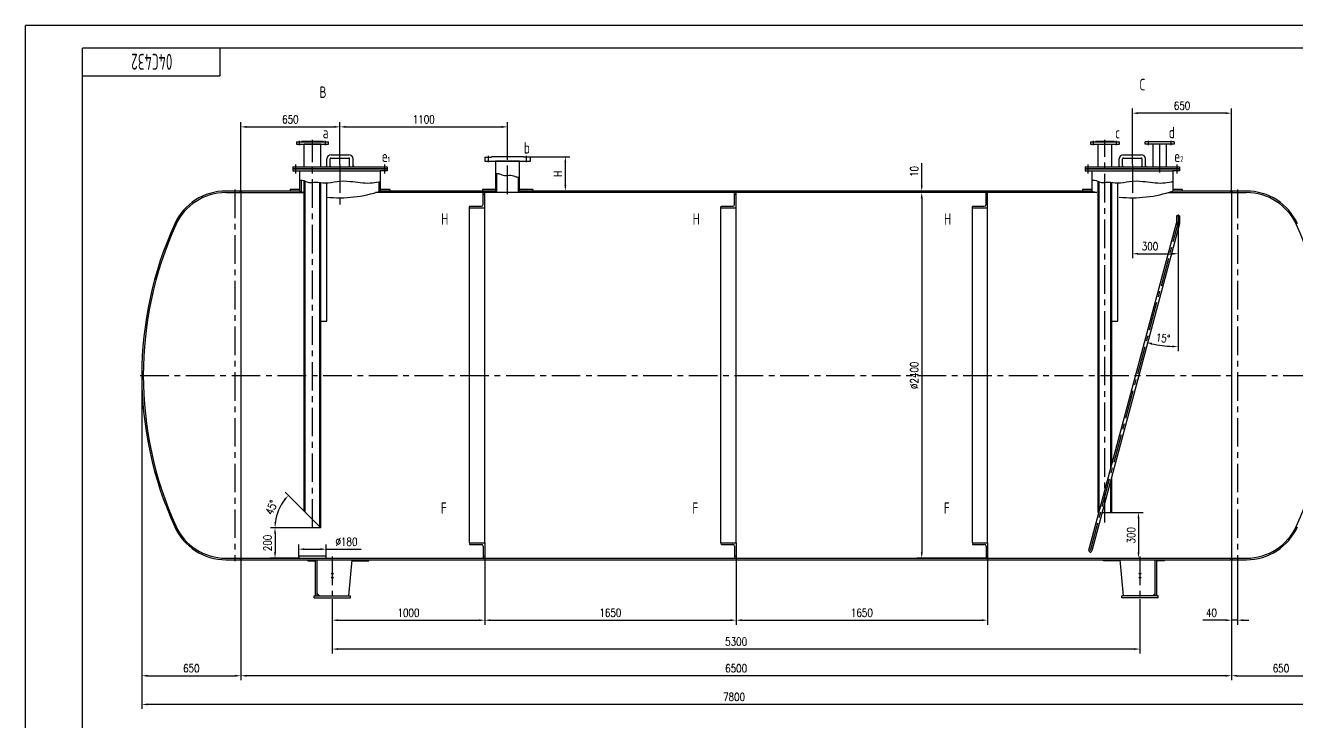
# Model space of a CAD drawing. Extents: x -375 to 12240, y -150 to 8760.
# Drawn here: x -375 to 7972, y 4184 to 8760 of the extents above; entities that cross this region are included whole.
import ezdxf
from ezdxf.enums import TextEntityAlignment as Align

# ---------------------------------------------------------------- set-up
doc = ezdxf.new("R2010")
doc.units = 0
doc.header["$LTSCALE"] = 150
doc.linetypes.add('CENTER', pattern=[2, 1.25, -0.25, 0.25, -0.25])
doc.layers.get('0').update_dxf_attribs({"linetype": 'CONTINUOUS'})
doc.layers.get('DEFPOINTS').update_dxf_attribs({"linetype": 'CONTINUOUS'})
for name, color, linetype in [('1轮廓实线层', 7, 'CONTINUOUS'), ('2细线层', 4, 'CONTINUOUS'), ('3中心线层', 1, 'CENTER'), ('5剖面线层', 2, 'CONTINUOUS'), ('6文字层', 3, 'CONTINUOUS'), ('图框层', 7, 'CONTINUOUS')]:
    doc.layers.add(name, color=color, linetype=linetype)
doc.styles.add('PC_TEXTSTYLE', font='isocp.shx', dxfattribs={"width": 0.8, "bigfont": 'hzfs.shx'})
doc.styles.add('TH_GBDIM', font='romans.shx', dxfattribs={"width": 0.8, "bigfont": 'gbcbig.shx'})
doc.dimstyles.new('TH_GBDIM', dxfattribs={"dimscale": 15, "dimtxt": 3.5, "dimasz": 2.5, "dimexe": 2, "dimexo": 0, "dimgap": 1.5, "dimtad": 1, "dimdec": 1, "dimtxsty": 'TH_GBDIM', "dimcen": 2.5, "dimclrd": 130, "dimclre": 130, "dimclrt": 3, "dimazin": 3, "dimtfac": 0.714286, "dimtdec": 1, "dimtmove": 0, "dimatfit": 3, "dimtzin": 0})

# ---------------------------------------------------------------- blocks, each defined once
blk = doc.blocks.new('*D22')
at = {"layer": '2细线层', "color": 130}
for p, q in [((1038.5, 7673), (1038.5, 8124)), ((1688.5, 7847.7), (1688.5, 8124)), ((1076, 8094), (1651, 8094))]:
    blk.add_line(p, q, dxfattribs=at)
for points in [[(1076, 8100.2), (1076, 8087.7), (1038.5, 8094)], [(1651, 8100.2), (1651, 8087.7), (1688.5, 8094)]]:
    blk.add_solid(points, dxfattribs=at)
at = {"layer": 'DEFPOINTS', "color": 0}
for p in [(1688.5, 8094), (1688.5, 7847.7), (1038.5, 7673)]:
    blk.add_point(p, dxfattribs=at)
at = {"layer": '2细线层', "color": 3, "insert": (1363.5, 8142.7), "char_height": 52.5, "attachment_point": 5, "style": 'TH_GBDIM'}
blk.add_mtext('650', dxfattribs=at)
blk = doc.blocks.new('*D23')
at = {"layer": '2细线层', "color": 130}
for p, q in [((1688.5, 7847.7), (1688.5, 8124)), ((2788.5, 7908), (2788.5, 8124)), ((1726, 8094), (2751, 8094))]:
    blk.add_line(p, q, dxfattribs=at)
for points in [[(1726, 8100.2), (1726, 8087.7), (1688.5, 8094)], [(2751, 8100.2), (2751, 8087.7), (2788.5, 8094)]]:
    blk.add_solid(points, dxfattribs=at)
at = {"layer": 'DEFPOINTS', "color": 0}
for p in [(2788.5, 8094), (1688.5, 7847.7), (2788.5, 7908)]:
    blk.add_point(p, dxfattribs=at)
at = {"layer": '2细线层', "color": 3, "insert": (2238.5, 8142.7), "char_height": 52.5, "attachment_point": 5, "style": 'TH_GBDIM'}
blk.add_mtext('1100', dxfattribs=at)
blk = doc.blocks.new('*D24')
at = {"layer": '2细线层', "color": 130}
for p, q in [((1562.5, 5463), (1232.6, 5463)), ((1262.6, 5425.5), (1262.6, 5300.5)), ((1418.5, 5263), (1232.6, 5263))]:
    blk.add_line(p, q, dxfattribs=at)
for points in [[(1256.4, 5425.5), (1268.9, 5425.5), (1262.6, 5463)], [(1256.4, 5300.5), (1268.9, 5300.5), (1262.6, 5263)]]:
    blk.add_solid(points, dxfattribs=at)
at = {"layer": 'DEFPOINTS', "color": 0}
for p in [(1562.5, 5463), (1262.6, 5263), (1418.5, 5263)]:
    blk.add_point(p, dxfattribs=at)
at = {"layer": '2细线层', "color": 3, "insert": (1213.9, 5363), "char_height": 52.5, "attachment_point": 5, "rotation": 90, "style": 'TH_GBDIM'}
blk.add_mtext('200', dxfattribs=at)
blk = doc.blocks.new('*D25')
at = {"layer": '2细线层', "color": 130}
blk.add_line((1454.5, 5571), (1329.3, 5696.3), dxfattribs=at)
blk.add_arc((1562.5, 5463), 299.9, 142.16981, 172.83019, dxfattribs=at)
for points in [[(1321, 5651.1), (1330.4, 5642.8), (1350.5, 5675.1)], [(1271.2, 5500.1), (1258.8, 5500.9), (1262.6, 5463)]]:
    blk.add_solid(points, dxfattribs=at)
at = {"layer": 'DEFPOINTS', "color": 0}
for p in [(1302.8, 5613), (1454.5, 5571), (1044.5, 5463), (1562.5, 5463), (1562.5, 5463)]:
    blk.add_point(p, dxfattribs=at)
at = {"layer": '2细线层', "color": 3, "insert": (1240.4, 5596.5), "char_height": 52.5, "attachment_point": 5, "rotation": 67.5, "style": 'TH_GBDIM'}
blk.add_mtext('45°', dxfattribs=at)
blk = doc.blocks.new('*D26')
at = {"layer": '2细线层', "color": 130}
for p, q in [((1418.5, 5275), (1418.5, 5352)), ((1598.5, 5275), (1598.5, 5352)), ((1456, 5322), (1561, 5322)), ((1598.5, 5322), (1827, 5322))]:
    blk.add_line(p, q, dxfattribs=at)
for points in [[(1456, 5328.3), (1456, 5315.8), (1418.5, 5322)], [(1561, 5328.3), (1561, 5315.8), (1598.5, 5322)]]:
    blk.add_solid(points, dxfattribs=at)
at = {"layer": 'DEFPOINTS', "color": 0}
for p in [(1418.5, 5275), (1598.5, 5322), (1598.5, 5275)]:
    blk.add_point(p, dxfattribs=at)
at = {"layer": '2细线层', "color": 3, "insert": (1731.5, 5370.8), "char_height": 52.5, "attachment_point": 5, "style": 'TH_GBDIM'}
blk.add_mtext('%%c180{}{}', dxfattribs=at)
blk = doc.blocks.new('*D27')
at = {"layer": '2细线层', "color": 130}
for p, q in [((2638.5, 5363), (2638.5, 4825.8)), ((1638.5, 4993), (1638.5, 4825.8)), ((1676, 4855.8), (2601, 4855.8))]:
    blk.add_line(p, q, dxfattribs=at)
for points in [[(1676, 4862), (1676, 4849.5), (1638.5, 4855.8)], [(2601, 4862), (2601, 4849.5), (2638.5, 4855.8)]]:
    blk.add_solid(points, dxfattribs=at)
at = {"layer": 'DEFPOINTS', "color": 0}
for p in [(2638.5, 5363), (1638.5, 4993), (2638.5, 4855.8)]:
    blk.add_point(p, dxfattribs=at)
at = {"layer": '2细线层', "color": 3, "insert": (2138.5, 4904.5), "char_height": 52.5, "attachment_point": 5, "style": 'TH_GBDIM'}
blk.add_mtext('1000', dxfattribs=at)
blk = doc.blocks.new('*D28')
at = {"layer": '2细线层', "color": 130}
for p, q in [((2638.5, 5263), (2638.5, 4825.8)), ((4288.5, 5263), (4288.5, 4825.8)), ((2676, 4855.8), (4251, 4855.8))]:
    blk.add_line(p, q, dxfattribs=at)
for points in [[(2676, 4862), (2676, 4849.5), (2638.5, 4855.8)], [(4251, 4862), (4251, 4849.5), (4288.5, 4855.8)]]:
    blk.add_solid(points, dxfattribs=at)
at = {"layer": 'DEFPOINTS', "color": 0}
for p in [(2638.5, 5263), (4288.5, 5263), (4288.5, 4855.8)]:
    blk.add_point(p, dxfattribs=at)
at = {"layer": '2细线层', "color": 3, "insert": (3463.5, 4904.5), "char_height": 52.5, "attachment_point": 5, "style": 'TH_GBDIM'}
blk.add_mtext('1650', dxfattribs=at)
blk = doc.blocks.new('*D29')
at = {"layer": '2细线层', "color": 130}
for p, q in [((4288.5, 5263), (4288.5, 4825.8)), ((5938.5, 5263), (5938.5, 4825.8)), ((4326, 4855.8), (5901, 4855.8))]:
    blk.add_line(p, q, dxfattribs=at)
for points in [[(4326, 4862), (4326, 4849.5), (4288.5, 4855.8)], [(5901, 4862), (5901, 4849.5), (5938.5, 4855.8)]]:
    blk.add_solid(points, dxfattribs=at)
at = {"layer": 'DEFPOINTS', "color": 0}
for p in [(4288.5, 5263), (5938.5, 5263), (5938.5, 4855.8)]:
    blk.add_point(p, dxfattribs=at)
at = {"layer": '2细线层', "color": 3, "insert": (5113.5, 4904.5), "char_height": 52.5, "attachment_point": 5, "style": 'TH_GBDIM'}
blk.add_mtext('1650', dxfattribs=at)
blk = doc.blocks.new('*D30')
at = {"layer": '2细线层', "color": 130}
for p, q in [((6753, 5563), (6958.6, 5563)), ((6928.6, 5525.5), (6928.6, 5300.5)), ((6753, 5263), (6958.6, 5263))]:
    blk.add_line(p, q, dxfattribs=at)
for points in [[(6922.4, 5525.5), (6934.9, 5525.5), (6928.6, 5563)], [(6922.4, 5300.5), (6934.9, 5300.5), (6928.6, 5263)]]:
    blk.add_solid(points, dxfattribs=at)
at = {"layer": 'DEFPOINTS', "color": 0}
for p in [(6753, 5563), (6753, 5263), (6928.6, 5263)]:
    blk.add_point(p, dxfattribs=at)
at = {"layer": '2细线层', "color": 3, "insert": (6879.9, 5413), "char_height": 52.5, "attachment_point": 5, "rotation": 90, "style": 'TH_GBDIM'}
blk.add_mtext('300', dxfattribs=at)
blk = doc.blocks.new('*D31')
at = {"layer": '2细线层', "color": 130}
blk.add_line((7188.5, 7459.9), (7188.5, 6621.8), dxfattribs=at)
blk.add_arc((7188.5, 7459.9), 808.1, 257.6592, 267.3408, dxfattribs=at)
for points in [[(7014.3, 6664.4), (7017.3, 6676.6), (6979.4, 6679.4)], [(7151.2, 6658.9), (7150.9, 6646.4), (7188.5, 6651.8)]]:
    blk.add_solid(points, dxfattribs=at)
at = {"layer": 'DEFPOINTS', "color": 0}
for p in [(7188.5, 7519.9), (7188.5, 7459.9), (7188.5, 7459.9), (7048.2, 6664.1), (6613.3, 5313)]:
    blk.add_point(p, dxfattribs=at)
at = {"layer": '2细线层', "color": 3, "insert": (7089.4, 6707.1), "char_height": 52.5, "attachment_point": 5, "rotation": 352.5, "style": 'TH_GBDIM'}
blk.add_mtext('15°', dxfattribs=at)
blk = doc.blocks.new('*D32')
at = {"layer": '2细线层', "color": 130}
for p, q in [((6888.5, 7585.2), (6888.5, 7231.2)), ((7188.5, 7459.9), (7188.5, 7231.2)), ((6926, 7261.2), (7151, 7261.2))]:
    blk.add_line(p, q, dxfattribs=at)
for points in [[(6926, 7267.5), (6926, 7255), (6888.5, 7261.2)], [(7151, 7267.5), (7151, 7255), (7188.5, 7261.2)]]:
    blk.add_solid(points, dxfattribs=at)
at = {"layer": 'DEFPOINTS', "color": 0}
for p in [(6888.5, 7585.2), (7188.5, 7459.9), (7188.5, 7261.2)]:
    blk.add_point(p, dxfattribs=at)
at = {"layer": '2细线层', "color": 3, "insert": (7004.2, 7310), "char_height": 52.5, "attachment_point": 5, "style": 'TH_GBDIM'}
blk.add_mtext('300', dxfattribs=at)
blk = doc.blocks.new('*D33')
at = {"layer": '2细线层', "color": 130}
for p, q in [((6888.5, 7847.7), (6888.5, 8214)), ((7501, 8184), (6926, 8184)), ((7538.5, 7673), (7538.5, 8214))]:
    blk.add_line(p, q, dxfattribs=at)
for points in [[(6926, 8190.3), (6926, 8177.8), (6888.5, 8184)], [(7501, 8190.3), (7501, 8177.8), (7538.5, 8184)]]:
    blk.add_solid(points, dxfattribs=at)
at = {"layer": 'DEFPOINTS', "color": 0}
for p in [(6888.5, 8184), (6888.5, 7847.7), (7538.5, 7673)]:
    blk.add_point(p, dxfattribs=at)
at = {"layer": '2细线层', "color": 3, "insert": (7214.7, 8232.8), "char_height": 52.5, "attachment_point": 5, "style": 'TH_GBDIM'}
blk.add_mtext('650', dxfattribs=at)
blk = doc.blocks.new('*D34')
at = {"layer": '2细线层', "color": 130}
for p, q in [((7538.5, 5253), (7538.5, 4825.8)), ((7578.5, 5243), (7578.5, 4825.8)), ((7501, 4855.8), (7350.5, 4855.8)), ((7578.5, 4855.8), (7538.5, 4855.8)), ((7616, 4855.8), (7653.5, 4855.8))]:
    blk.add_line(p, q, dxfattribs=at)
for points in [[(7501, 4862), (7501, 4849.5), (7538.5, 4855.8)], [(7616, 4862), (7616, 4849.5), (7578.5, 4855.8)]]:
    blk.add_solid(points, dxfattribs=at)
at = {"layer": 'DEFPOINTS', "color": 0}
for p in [(7538.5, 5253), (7578.5, 5243), (7538.5, 4855.8)]:
    blk.add_point(p, dxfattribs=at)
at = {"layer": '2细线层', "color": 3, "insert": (7407, 4904.5), "char_height": 52.5, "attachment_point": 5, "style": 'TH_GBDIM'}
blk.add_mtext('40', dxfattribs=at)
blk = doc.blocks.new('*D35')
at = {"layer": '2细线层', "color": 130}
for p, q in [((6938.5, 4993), (6938.5, 4636.4)), ((1638.5, 4825.8), (1638.5, 4636.4)), ((6901, 4666.4), (1676, 4666.4))]:
    blk.add_line(p, q, dxfattribs=at)
for points in [[(1676, 4672.7), (1676, 4660.2), (1638.5, 4666.4)], [(6901, 4672.7), (6901, 4660.2), (6938.5, 4666.4)]]:
    blk.add_solid(points, dxfattribs=at)
at = {"layer": 'DEFPOINTS', "color": 0}
for p in [(6938.5, 4993), (1638.5, 4825.8), (1638.5, 4666.4)]:
    blk.add_point(p, dxfattribs=at)
at = {"layer": '2细线层', "color": 3, "insert": (4288.5, 4715.2), "char_height": 52.5, "attachment_point": 5, "style": 'TH_GBDIM'}
blk.add_mtext('5300', dxfattribs=at)
blk = doc.blocks.new('*D36')
at = {"layer": '2细线层', "color": 130}
for p, q in [((1038.5, 5253), (1038.5, 4461.2)), ((7538.5, 4825.8), (7538.5, 4461.2)), ((7501, 4491.2), (1076, 4491.2))]:
    blk.add_line(p, q, dxfattribs=at)
for points in [[(1076, 4497.4), (1076, 4484.9), (1038.5, 4491.2)], [(7501, 4497.4), (7501, 4484.9), (7538.5, 4491.2)]]:
    blk.add_solid(points, dxfattribs=at)
at = {"layer": 'DEFPOINTS', "color": 0}
for p in [(1038.5, 5253), (7538.5, 4825.8), (1038.5, 4491.2)]:
    blk.add_point(p, dxfattribs=at)
at = {"layer": '2细线层', "color": 3, "insert": (4288.5, 4539.9), "char_height": 52.5, "attachment_point": 5, "style": 'TH_GBDIM'}
blk.add_mtext('6500', dxfattribs=at)
blk = doc.blocks.new('*D37')
at = {"layer": '2细线层', "color": 130}
for p, q in [((388.5, 6463), (388.5, 4272.9)), ((8188.5, 6463), (8188.5, 4272.9)), ((8151, 4302.9), (426, 4302.9))]:
    blk.add_line(p, q, dxfattribs=at)
for points in [[(426, 4309.2), (426, 4296.7), (388.5, 4302.9)], [(8151, 4309.2), (8151, 4296.7), (8188.5, 4302.9)]]:
    blk.add_solid(points, dxfattribs=at)
at = {"layer": 'DEFPOINTS', "color": 0}
for p in [(388.5, 6463), (8188.5, 6463), (388.5, 4302.9)]:
    blk.add_point(p, dxfattribs=at)
at = {"layer": '2细线层', "color": 3, "insert": (4275.1, 4351.7), "char_height": 52.5, "attachment_point": 5, "style": 'TH_GBDIM'}
blk.add_mtext('7800', dxfattribs=at)
blk = doc.blocks.new('*D38')
at = {"layer": '2细线层', "color": 130}
for p, q in [((388.5, 6463), (388.5, 4461.2)), ((1038.5, 5253), (1038.5, 4461.2)), ((426, 4491.2), (1001, 4491.2))]:
    blk.add_line(p, q, dxfattribs=at)
for points in [[(426, 4497.4), (426, 4484.9), (388.5, 4491.2)], [(1001, 4497.4), (1001, 4484.9), (1038.5, 4491.2)]]:
    blk.add_solid(points, dxfattribs=at)
at = {"layer": 'DEFPOINTS', "color": 0}
for p in [(388.5, 6463), (1038.5, 5253), (1038.5, 4491.2)]:
    blk.add_point(p, dxfattribs=at)
at = {"layer": '2细线层', "color": 3, "insert": (713.5, 4539.9), "char_height": 52.5, "attachment_point": 5, "style": 'TH_GBDIM'}
blk.add_mtext('650', dxfattribs=at)
blk = doc.blocks.new('*D39')
at = {"layer": '2细线层', "color": 130}
for p, q in [((8188.5, 6463), (8188.5, 4461.2)), ((7538.5, 5253), (7538.5, 4461.2)), ((7576, 4491.2), (8151, 4491.2))]:
    blk.add_line(p, q, dxfattribs=at)
for points in [[(7576, 4497.4), (7576, 4484.9), (7538.5, 4491.2)], [(8151, 4497.4), (8151, 4484.9), (8188.5, 4491.2)]]:
    blk.add_solid(points, dxfattribs=at)
at = {"layer": 'DEFPOINTS', "color": 0}
for p in [(8188.5, 6463), (7538.5, 5253), (8188.5, 4491.2)]:
    blk.add_point(p, dxfattribs=at)
at = {"layer": '2细线层', "color": 3, "insert": (7863.5, 4539.9), "char_height": 52.5, "attachment_point": 5, "style": 'TH_GBDIM'}
blk.add_mtext('650', dxfattribs=at)
blk = doc.blocks.new('*D40')
at = {"layer": '2细线层', "color": 130}
for p, q in [((5928.5, 7663), (5476.5, 7663)), ((5506.5, 7625.5), (5506.5, 5300.5)), ((5928.5, 5263), (5476.5, 5263))]:
    blk.add_line(p, q, dxfattribs=at)
for points in [[(5500.2, 7625.5), (5512.7, 7625.5), (5506.5, 7663)], [(5500.2, 5300.5), (5512.7, 5300.5), (5506.5, 5263)]]:
    blk.add_solid(points, dxfattribs=at)
at = {"layer": 'DEFPOINTS', "color": 0}
for p in [(5928.5, 7663), (5506.5, 5263), (5928.5, 5263)]:
    blk.add_point(p, dxfattribs=at)
at = {"layer": '2细线层', "color": 3, "insert": (5457.7, 6463), "char_height": 52.5, "attachment_point": 5, "rotation": 90, "style": 'TH_GBDIM'}
blk.add_mtext('%%c2400{}{}', dxfattribs=at)
blk = doc.blocks.new('*D41')
at = {"layer": '2细线层', "color": 130}
for p, q in [((5506.5, 7710.5), (5506.5, 7855)), ((5583.6, 7673), (5476.5, 7673)), ((5588.9, 7663), (5476.5, 7663)), ((5506.5, 7663), (5506.5, 7673)), ((5506.5, 7625.5), (5506.5, 7588))]:
    blk.add_line(p, q, dxfattribs=at)
for points in [[(5500.2, 7710.5), (5512.7, 7710.5), (5506.5, 7673)], [(5500.2, 7625.5), (5512.7, 7625.5), (5506.5, 7663)]]:
    blk.add_solid(points, dxfattribs=at)
at = {"layer": 'DEFPOINTS', "color": 0}
for p in [(5506.5, 7663), (5583.6, 7673), (5588.9, 7663)]:
    blk.add_point(p, dxfattribs=at)
at = {"layer": '2细线层', "color": 3, "insert": (5457.7, 7801.5), "char_height": 52.5, "attachment_point": 5, "rotation": 90, "style": 'TH_GBDIM'}
blk.add_mtext('10', dxfattribs=at)
blk = doc.blocks.new('*D42')
at = {"layer": '2细线层', "color": 130}
for p, q in [((2894, 7898), (3197.7, 7898)), ((3167.7, 7860.5), (3167.7, 7710.5)), ((2953.5, 7673), (3197.7, 7673))]:
    blk.add_line(p, q, dxfattribs=at)
for points in [[(3161.5, 7860.5), (3174, 7860.5), (3167.7, 7898)], [(3161.5, 7710.5), (3174, 7710.5), (3167.7, 7673)]]:
    blk.add_solid(points, dxfattribs=at)
at = {"layer": 'DEFPOINTS', "color": 0}
for p in [(2894, 7898), (2953.5, 7673), (3167.7, 7673)]:
    blk.add_point(p, dxfattribs=at)
at = {"layer": '2细线层', "color": 3, "insert": (3119, 7785.5), "char_height": 52.5, "attachment_point": 5, "rotation": 90, "style": 'TH_GBDIM'}
blk.add_mtext('H{}{}', dxfattribs=at)
blk = doc.blocks.new('PC_TYDH_BLOCK')
at = {"layer": '2细线层', "linetype": 'CONTINUOUS'}
for p in [(60, 0), (0, -12)]:
    blk.add_line(p, (60, -12), dxfattribs=at)
at = {"layer": '6文字层', "style": 'PC_TEXTSTYLE', "width": 1.815486}
blk.add_attdef('图样代号', text='', height=7, rotation=180, dxfattribs=at).set_placement((58.24, -2.4), (2.35, -2.4), align=Align.FIT)

msp = doc.modelspace()

# ---------------------------------------------------------------- hatches: boundary and pattern name
at = {"layer": '5剖面线层'}
h = msp.add_hatch(dxfattribs=at)
h.set_pattern_fill('ANSI31', color=256, scale=15, style=0)
h.paths.add_polyline_path([(1602.24, 7837.3), (1596.61, 7831.67), (1602.24, 7831.67)])
h.paths.add_polyline_path([(1624.79, 7837.3), (1624.79, 7831.67), (1630.43, 7831.67)])
h.paths.add_polyline_path([(1752.24, 7837.3), (1746.61, 7831.67), (1752.24, 7831.67)])
h.paths.add_polyline_path([(1774.79, 7837.3), (1774.79, 7831.67), (1780.43, 7831.67)])
h = msp.add_hatch(color=256, dxfattribs=at)
h.paths.add_polyline_path([(1602.24, 7837.3), (1596.61, 7831.67), (1602.24, 7831.67)])
h.paths.add_polyline_path([(1624.79, 7837.3), (1624.79, 7831.67), (1630.43, 7831.67)])
h.paths.add_polyline_path([(1752.24, 7837.3), (1746.61, 7831.67), (1752.24, 7831.67)])
h.paths.add_polyline_path([(1774.79, 7837.3), (1774.79, 7831.67), (1780.43, 7831.67)])
h = msp.add_hatch(dxfattribs=at)
h.set_pattern_fill('ANSI31', color=256, scale=15, style=0)
h.set_pattern_definition([(45, (5200, 1e-11), (-33.67596, 33.67596), [])])
h.paths.add_polyline_path([(6802.24, 7837.3), (6796.61, 7831.67), (6802.24, 7831.67)])
h.paths.add_polyline_path([(6824.79, 7837.3), (6824.79, 7831.67), (6830.43, 7831.67)])
h.paths.add_polyline_path([(6952.24, 7837.3), (6946.61, 7831.67), (6952.24, 7831.67)])
h.paths.add_polyline_path([(6974.79, 7837.3), (6974.79, 7831.67), (6980.43, 7831.67)])
h = msp.add_hatch(color=256, dxfattribs=at)
h.paths.add_polyline_path([(6802.24, 7837.3), (6796.61, 7831.67), (6802.24, 7831.67)])
h.paths.add_polyline_path([(6824.79, 7837.3), (6824.79, 7831.67), (6830.43, 7831.67)])
h.paths.add_polyline_path([(6952.24, 7837.3), (6946.61, 7831.67), (6952.24, 7831.67)])
h.paths.add_polyline_path([(6974.79, 7837.3), (6974.79, 7831.67), (6980.43, 7831.67)])
h = msp.add_hatch(color=256, dxfattribs=at)
h.paths.add_polyline_path([(1038.52, 7673.04), (1032.24, 7673.04), (1038.52, 7663.04)])
h.paths.add_polyline_path([(1044.8, 7673.04), (1038.52, 7673.04), (1038.52, 7663.04)])
h = msp.add_hatch(color=256, dxfattribs=at)
h.paths.add_polyline_path([(7538.52, 7673.04), (7544.8, 7673.04), (7538.52, 7663.04)])
h.paths.add_polyline_path([(7532.24, 7673.04), (7538.52, 7673.04), (7538.52, 7663.04)])
h = msp.add_hatch(color=256, dxfattribs=at)
h.paths.add_polyline_path([(1038.52, 5253.04), (1032.24, 5253.04), (1038.52, 5263.04)])
h.paths.add_polyline_path([(1044.8, 5253.04), (1038.52, 5253.04), (1038.52, 5263.04)])
h = msp.add_hatch(color=256, dxfattribs=at)
h.paths.add_polyline_path([(7538.52, 5253.04), (7544.8, 5253.04), (7538.52, 5263.04)])
h.paths.add_polyline_path([(7532.24, 5253.04), (7538.52, 5253.04), (7538.52, 5263.04)])

# ---------------------------------------------------------------- linework, layer by layer
at = {"color": 7, "linetype": 'CONTINUOUS'}
for p, q in [((1602.24, 7837.3), (1596.61, 7831.67)), ((1624.79, 7837.3), (1630.43, 7831.67)), ((1752.24, 7837.3), (1746.61, 7831.67)), ((1774.79, 7837.3), (1780.43, 7831.67)), ((6802.24, 7837.3), (6796.61, 7831.67)), ((6824.79, 7837.3), (6830.43, 7831.67)), ((6952.24, 7837.3), (6946.61, 7831.67)), ((6974.79, 7837.3), (6980.43, 7831.67)), ((1562.52, 6818.67), (1602.52, 6818.67)), ((6753.02, 6818.67), (6793.02, 6818.67))]:
    msp.add_line(p, q, dxfattribs=at)
at = {"layer": '1轮廓实线层', "color": 7, "linetype": 'CONTINUOUS'}
for p, q in [((1403.52, 7996.04), (1403.52, 7980.04)), ((1403.52, 7996.04), (1613.52, 7996.04)), ((1403.52, 7980.04), (1613.52, 7980.04)), ((1580.52, 7998.04), (1436.52, 7998.04)), ((1436.52, 7996.04), (1436.52, 7998.04)), ((1580.52, 7996.04), (1580.52, 7998.04)), ((1613.52, 7980.04), (1613.52, 7996.04)), ((1602.24, 7831.67), (1602.24, 7883.67)), ((1624.79, 7831.67), (1624.79, 7884.12)), ((1752.24, 7831.67), (1752.24, 7884.12)), ((1774.79, 7831.67), (1774.79, 7883.67)), ((6802.24, 7831.67), (6802.24, 7883.67)), ((6824.79, 7831.67), (6824.79, 7884.12)), ((6952.24, 7831.67), (6952.24, 7884.12)), ((6974.79, 7831.67), (6974.79, 7883.67)), ((1378.52, 7831.67), (1998.52, 7831.67)), ((1378.52, 7831.67), (1378.52, 7804.67)), ((1378.52, 7821.67), (1998.52, 7821.67)), ((1378.52, 7818.67), (1998.52, 7818.67)), ((1378.52, 7804.67), (1423.52, 7804.67)), ((1423.52, 7804.67), (1953.52, 7804.67)), ((1423.52, 7804.67), (1423.52, 7673.04)), ((1998.52, 7804.67), (1953.52, 7804.67)), ((1953.52, 7804.67), (1953.52, 7673.04)), ((1998.52, 7831.67), (1998.52, 7804.67)), ((6578.52, 7831.67), (7198.52, 7831.67)), ((6578.52, 7831.67), (6578.52, 7804.67)), ((6578.52, 7821.67), (7198.52, 7821.67)), ((6578.52, 7818.67), (7198.52, 7818.67)), ((6578.52, 7804.67), (6623.52, 7804.67)), ((6623.52, 7804.67), (7153.52, 7804.67)), ((6623.52, 7804.67), (6623.52, 7673.04)), ((7198.52, 7804.67), (7153.52, 7804.67)), ((7153.52, 7804.67), (7153.52, 7673.04)), ((7198.52, 7831.67), (7198.52, 7804.67)), ((1433.52, 7743.94), (1433.52, 7669.67)), ((1943.52, 7733.33), (1943.52, 7669.67))]:
    msp.add_line(p, q, dxfattribs=at)
at = {"layer": '1轮廓实线层'}
for p, q in [((1562.52, 7980.04), (1454.52, 7980.04)), ((1454.52, 7831.67), (1454.52, 7980.04)), ((1562.52, 7831.67), (1562.52, 7980.04)), ((6613.52, 7996.04), (6613.52, 7980.04)), ((6613.52, 7996.04), (6803.52, 7996.04)), ((6613.52, 7980.04), (6803.52, 7980.04)), ((6770.52, 7998.04), (6646.52, 7998.04)), ((6646.52, 7996.04), (6646.52, 7998.04)), ((6664.02, 7831.67), (6664.02, 7980.04)), ((6753.02, 7831.67), (6753.02, 7980.04)), ((6770.52, 7996.04), (6770.52, 7998.04)), ((6803.52, 7980.04), (6803.52, 7996.04)), ((6973.52, 7980.04), (6973.52, 7996.04)), ((7163.52, 7996.04), (6973.52, 7996.04)), ((7163.52, 7980.04), (6973.52, 7980.04)), ((7006.52, 7998.04), (7130.52, 7998.04)), ((7006.52, 7996.04), (7006.52, 7998.04)), ((7024.02, 7831.67), (7024.02, 7980.04)), ((7113.02, 7831.67), (7113.02, 7980.04)), ((7130.52, 7996.04), (7130.52, 7998.04)), ((7163.52, 7996.04), (7163.52, 7980.04)), ((1629.79, 7889.12), (1747.24, 7889.12)), ((1630.24, 7911.67), (1746.79, 7911.67)), ((2638.52, 7896.04), (2638.52, 7868.04)), ((2638.52, 7896.04), (2683.02, 7896.04)), ((2638.52, 7868.04), (2938.52, 7868.04)), ((2894.02, 7898.04), (2683.02, 7898.04)), ((2683.02, 7896.04), (2683.02, 7898.04)), ((2868.02, 7868.04), (2709.02, 7868.04)), ((2709.02, 7868.04), (2709.02, 7663.04)), ((2868.02, 7663.04), (2868.02, 7868.04)), ((2894.02, 7896.04), (2894.02, 7898.04)), ((2938.52, 7896.04), (2894.02, 7896.04)), ((2938.52, 7868.04), (2938.52, 7896.04)), ((6829.79, 7889.12), (6947.24, 7889.12)), ((6830.24, 7911.67), (6946.79, 7911.67)), ((2716.02, 7787.59), (2716.02, 7663.04)), ((2861.02, 7663.04), (2861.02, 7764.97)), ((1361.02, 7683.04), (1361.02, 7673.04)), ((1423.52, 7683.04), (1361.02, 7683.04)), ((1454.52, 5571.04), (1454.52, 7741.29)), ((1460.52, 5565.04), (1460.52, 7738.78)), ((1556.52, 5469.04), (1556.52, 7730.3)), ((1562.52, 5463.04), (1562.52, 7729.53)), ((1602.52, 6818.67), (1602.52, 7726.66)), ((2016.02, 7683.04), (1953.52, 7683.04)), ((2016.02, 7683.04), (2016.02, 7673.04)), ((2709.02, 7683.04), (2623.52, 7683.04)), ((2623.52, 7683.04), (2623.52, 7673.04)), ((2953.52, 7683.04), (2868.02, 7683.04)), ((2953.52, 7683.04), (2953.52, 7673.04)), ((6623.52, 7683.04), (6561.02, 7683.04)), ((6561.02, 7683.04), (6561.02, 7673.04)), ((6664.02, 5563.04), (6664.02, 7737.19)), ((6670.02, 5563.04), (6670.02, 7734.47)), ((6747.02, 5850.82), (6747.02, 7731.32)), ((6753.02, 5873.21), (6753.02, 7730.72)), ((6793.02, 6818.67), (6793.02, 7726.51)), ((7216.02, 7683.04), (7153.52, 7683.04)), ((7216.02, 7683.04), (7216.02, 7673.04)), ((1423.52, 7673.04), (940.52, 7673.04)), ((940.52, 7663.04), (1454.52, 7663.04)), ((1038.52, 7673.04), (1038.52, 5253.04)), ((6654.52, 7663.04), (1922.49, 7663.04)), ((2709.02, 7673.04), (1953.52, 7673.04)), ((2628.52, 7659.71), (2628.52, 7663.04)), ((2628.52, 7585.04), (2628.52, 7659.71)), ((2638.52, 7648.04), (2628.52, 7648.04)), ((2631.85, 7663.04), (2638.52, 7663.04)), ((2638.52, 5363.04), (2638.52, 7663.04)), ((2638.52, 7563.04), (2638.52, 7663.04)), ((6623.52, 7673.04), (2868.02, 7673.04)), ((4278.52, 7659.71), (4278.52, 7663.04)), ((4278.52, 7585.04), (4278.52, 7659.71)), ((4288.52, 7648.04), (4278.52, 7648.04)), ((4281.85, 7663.04), (4288.52, 7663.04)), ((4288.52, 5363.04), (4288.52, 7663.04)), ((4288.52, 7563.04), (4288.52, 7663.04)), ((5928.52, 7659.71), (5928.52, 7663.04)), ((5928.52, 7585.04), (5928.52, 7659.71)), ((5938.52, 7648.04), (5928.52, 7648.04)), ((5931.85, 7663.04), (5938.52, 7663.04)), ((5938.52, 5363.04), (5938.52, 7663.04)), ((5938.52, 7563.04), (5938.52, 7663.04)), ((7122.49, 7663.04), (7636.52, 7663.04)), ((7636.52, 7673.04), (7153.52, 7673.04)), ((7538.52, 7673.04), (7538.52, 5253.04)), ((2538.52, 7563.04), (2538.52, 7569.71)), ((2538.52, 5363.04), (2538.52, 7563.04)), ((2538.52, 7563.04), (2638.52, 7563.04)), ((2541.85, 7573.04), (2616.52, 7573.04)), ((4188.52, 7563.04), (4188.52, 7569.71)), ((4188.52, 5363.04), (4188.52, 7563.04)), ((4188.52, 7563.04), (4288.52, 7563.04)), ((4191.85, 7573.04), (4266.52, 7573.04)), ((5838.52, 7563.04), (5838.52, 7569.71)), ((5838.52, 5363.04), (5838.52, 7563.04)), ((5838.52, 7563.04), (5938.52, 7563.04)), ((5841.85, 7573.04), (5916.52, 7573.04)), ((6603.62, 5315.63), (7178.86, 7462.47)), ((7198.18, 7457.29), (6622.93, 5310.46)), ((7178.52, 7509.88), (7178.52, 7459.88)), ((7198.52, 7509.88), (7178.52, 7509.88)), ((7198.52, 7509.88), (7198.52, 7459.88)), ((6747.02, 5563.04), (6747.02, 5773.54)), ((6753.02, 5563.04), (6753.02, 5795.93)), ((1454.52, 5571.04), (1562.52, 5463.04)), ((6664.02, 5563.04), (6669.91, 5563.04)), ((6690.62, 5563.04), (6753.02, 5563.04)), ((2538.52, 5363.04), (2538.52, 5356.38)), ((2538.52, 5363.04), (2638.52, 5363.04)), ((2541.85, 5353.04), (2616.52, 5353.04)), ((2638.52, 5363.04), (2638.52, 5263.04)), ((4188.52, 5363.04), (4188.52, 5356.38)), ((4188.52, 5363.04), (4288.52, 5363.04)), ((4191.85, 5353.04), (4266.52, 5353.04)), ((4288.52, 5363.04), (4288.52, 5263.04)), ((5838.52, 5363.04), (5838.52, 5356.38)), ((5838.52, 5363.04), (5938.52, 5363.04)), ((5841.85, 5353.04), (5916.52, 5353.04)), ((5938.52, 5363.04), (5938.52, 5263.04)), ((940.52, 5263.04), (7636.52, 5263.04)), ((2628.52, 5341.04), (2628.52, 5266.38)), ((2628.52, 5278.04), (2638.52, 5278.04)), ((2628.52, 5266.38), (2628.52, 5263.04)), ((2631.85, 5263.04), (2638.52, 5263.04)), ((4278.52, 5341.04), (4278.52, 5266.38)), ((4278.52, 5278.04), (4288.52, 5278.04)), ((4278.52, 5266.38), (4278.52, 5263.04)), ((4281.85, 5263.04), (4288.52, 5263.04)), ((5928.52, 5341.04), (5928.52, 5266.38)), ((5928.52, 5278.04), (5938.52, 5278.04)), ((5928.52, 5266.38), (5928.52, 5263.04)), ((5931.85, 5263.04), (5938.52, 5263.04)), ((940.52, 5253.04), (7636.52, 5253.04)), ((1478.52, 5245.04), (1478.52, 5253.04)), ((1478.52, 5245.04), (1528.52, 5245.04)), ((1528.52, 5015.04), (1528.52, 5253.04)), ((1538.52, 5015.04), (1538.52, 5253.04)), ((1746.52, 5015.04), (1769.24, 5253.04)), ((1768.47, 5245.04), (1878.52, 5245.04)), ((1878.52, 5245.04), (1878.52, 5253.04)), ((6698.52, 5245.04), (6698.52, 5253.04)), ((6808.56, 5245.04), (6698.52, 5245.04)), ((6830.52, 5015.04), (6807.8, 5253.04)), ((7038.52, 5015.04), (7038.52, 5253.04)), ((7048.52, 5015.04), (7048.52, 5253.04)), ((7098.52, 5245.04), (7048.52, 5245.04)), ((7098.52, 5245.04), (7098.52, 5253.04)), ((1518.52, 5015.04), (1758.52, 5015.04)), ((1518.52, 5003.04), (1518.52, 5015.04)), ((1538.52, 5031.04), (1554.52, 5015.04)), ((1758.52, 5003.04), (1758.52, 5015.04)), ((7058.52, 5015.04), (6818.52, 5015.04)), ((6818.52, 5003.04), (6818.52, 5015.04)), ((7038.52, 5031.04), (7022.52, 5015.04)), ((7058.52, 5003.04), (7058.52, 5015.04)), ((1518.52, 5003.04), (1758.52, 5003.04)), ((7058.52, 5003.04), (6818.52, 5003.04))]:
    msp.add_line(p, q, dxfattribs=at)
msp.add_lwpolyline([(1418.52, 5263.04), (1598.52, 5263.04), (1598.52, 5275.04), (1418.52, 5275.04)], close=True, dxfattribs=at)
for centre, radius in [((7188.52, 7459.88), 10), ((1638.52, 5162.04), 5.5), ((1638.52, 5135.04), 5.5), ((6938.52, 5162.04), 5.5), ((6938.52, 5135.04), 5.5)]:
    msp.add_circle(centre, radius, dxfattribs=at)
for centre, radius, start, end in [((1630.24, 7883.67), 28, 90, 180), ((1629.79, 7884.12), 5, 90, 180), ((1746.79, 7883.67), 28, 0, 90), ((1747.24, 7884.12), 5, 360, 90), ((6830.24, 7883.67), 28, 90, 180), ((6829.79, 7884.12), 5, 90, 180), ((6946.79, 7883.67), 28, 0, 90), ((6947.24, 7884.12), 5, 360, 90), ((940.52, 7303.75), 369.29, 90, 155.477607), ((940.52, 7301.64), 361.4, 90, 155.692892), ((1688.52, 8442.12), 813.45, 250.987644, 253.281913), ((1688.52, 8442.12), 813.45, 263.93122, 289.012356), ((2631.85, 7659.71), 3.33, 90, 180), ((4281.85, 7659.71), 3.33, 90, 180), ((5931.85, 7659.71), 3.33, 90, 180), ((6888.52, 8442.12), 813.45, 250.987644, 253.281913), ((6888.52, 8442.12), 813.45, 263.93122, 289.012356), ((7636.52, 7303.75), 369.29, 24.522393, 90), ((7636.52, 7301.64), 361.4, 24.307108, 90), ((2541.85, 7569.71), 3.33, 90, 180), ((2616.52, 7585.04), 12, 270, 0), ((4191.85, 7569.71), 3.33, 90, 180), ((4266.52, 7585.04), 12, 270, 0), ((5841.85, 7569.71), 3.33, 90, 180), ((5916.52, 7585.04), 12, 270, 0), ((2783.37, 6463.04), 2394.86, 155.477607, 204.522393), ((2783.37, 6463.04), 2394.86, 155.477607, 204.522393), ((2797.2, 6463.04), 2398.68, 155.692892, 204.307108), ((2797.2, 6463.04), 2398.68, 155.692892, 204.307108), ((5779.84, 6463.04), 2398.68, 335.692892, 24.307108), ((5779.84, 6463.04), 2398.68, 335.692892, 24.307108), ((940.52, 5622.34), 369.29, 204.522393, 270), ((940.52, 5622.34), 369.29, 204.522393, 270), ((940.52, 5624.44), 361.4, 204.307108, 270), ((940.52, 5624.44), 361.4, 204.307108, 270), ((7636.52, 5624.44), 361.4, 270, 335.692892), ((7636.52, 5624.44), 361.4, 270, 335.692892), ((7636.52, 5622.34), 369.29, 270, 335.477607), ((7636.52, 5622.34), 369.29, 270, 335.477607), ((2541.85, 5356.38), 3.33, 180, 270), ((2616.52, 5341.04), 12, 0, 90), ((4191.85, 5356.38), 3.33, 180, 270), ((4266.52, 5341.04), 12, 0, 90), ((5841.85, 5356.38), 3.33, 180, 270), ((5916.52, 5341.04), 12, 0, 90), ((2631.85, 5266.38), 3.33, 180, 270), ((4281.85, 5266.38), 3.33, 180, 270), ((5931.85, 5266.38), 3.33, 180, 270), ((6613.28, 5313.04), 10, 165, 345)]:
    msp.add_arc(centre, radius, start, end, dxfattribs=at)
msp.add_open_spline([(2709.02, 7786.57), (2717.63, 7788.14), (2738.3, 7789.51), (2769.39, 7766), (2808.81, 7784.81), (2839.76, 7764.79), (2859.5, 7764.57), (2868.02, 7765.46)], degree=3, knots=[16.0968208, 16.0968208, 16.0968208, 16.0968208, 41.7467823, 78.5713555, 120.3181378, 154.6965774, 180.1240783, 180.1240783, 180.1240783, 180.1240783], dxfattribs=at)
at = {"layer": '2细线层'}
for p, q in [((-375, -150), (-375, 8760)), ((12240, 8760), (-375, 8760)), ((1038.52, 7663.04), (1032.24, 7673.04)), ((1038.52, 7663.04), (1044.8, 7673.04)), ((7538.52, 7663.04), (7532.24, 7673.04)), ((7538.52, 7663.04), (7544.8, 7673.04)), ((1038.52, 5263.04), (1032.24, 5253.04)), ((1038.52, 5263.04), (1044.8, 5253.04)), ((7538.52, 5263.04), (7532.24, 5253.04)), ((7538.52, 5263.04), (7544.8, 5253.04)), ((940.52, 5253.04), (940.52, 5252.77))]:
    msp.add_line(p, q, dxfattribs=at)
for points in [[(1508.52, 8198.4, 0, 14, 0), (1508.52, 8256.34, 0, 0, 0), (1508.52, 8346.72, 0, 0, 0)], [(6888.52, 8248.21, 0, 14, 0), (6888.52, 8306.15, 0, 0, 0), (6888.52, 8396.53, 0, 0, 0)], [(2488.63, 7410.79, 0, 14, 0), (2430.69, 7410.79, 0, 0, 0), (2340.3, 7410.79, 0, 0, 0)], [(4138.63, 7410.79, 0, 14, 0), (4080.69, 7410.79, 0, 0, 0), (3990.3, 7410.79, 0, 0, 0)], [(5788.63, 7410.79, 0, 14, 0), (5730.69, 7410.79, 0, 0, 0), (5640.3, 7410.79, 0, 0, 0)], [(2469.56, 5519.43, 0, 14, 0), (2411.63, 5519.43, 0, 0, 0), (2321.24, 5519.43, 0, 0, 0)], [(4119.56, 5519.43, 0, 14, 0), (4061.63, 5519.43, 0, 0, 0), (3971.24, 5519.43, 0, 0, 0)], [(5769.56, 5519.43, 0, 14, 0), (5711.63, 5519.43, 0, 0, 0), (5621.24, 5519.43, 0, 0, 0)]]:
    msp.add_lwpolyline(points, format="xyseb", dxfattribs=at)
for points in [[(1423.52, 7740.94), (1428.99, 7743.09), (1449.08, 7748.61), (1482.52, 7721.95), (1535.06, 7737.08), (1596.9, 7719.93), (1672.05, 7741.1), (1771.24, 7738.13), (1862.65, 7718.76), (1928.13, 7732.04), (1950.2, 7733.98), (1953.52, 7734.22)], [(6623.52, 7740.94), (6628.99, 7743.09), (6649.08, 7748.61), (6682.52, 7721.95), (6735.06, 7737.08), (6796.9, 7719.93), (6872.05, 7741.1), (6971.24, 7738.13), (7062.65, 7718.76), (7128.13, 7732.04), (7150.2, 7733.98), (7153.52, 7734.22)]]:
    msp.add_open_spline(points, degree=3, knots=[12.1900657, 12.1900657, 12.1900657, 12.1900657, 29.3679468, 75.4386563, 120.7131292, 184.1688701, 262.4619904, 348.6832466, 480.7809785, 537.2790512, 547.2790928, 547.2790928, 547.2790928, 547.2790928], dxfattribs=at)
at = {"layer": '3中心线层'}
for p, q in [((1423.52, 7975.04), (1423.52, 8003.04)), ((1508.52, 5463.04), (1508.52, 8008.04)), ((1593.52, 7975.04), (1593.52, 8003.04)), ((6633.52, 7975.04), (6633.52, 8003.04)), ((6708.52, 5497.75), (6708.52, 8008.04)), ((6783.52, 7975.04), (6783.52, 8003.04)), ((6993.52, 7975.04), (6993.52, 8003.04)), ((7068.52, 7794.67), (7068.52, 8008.04)), ((7143.52, 7975.04), (7143.52, 8003.04)), ((1396.02, 7847.67), (1396.02, 7788.67)), ((1688.52, 7847.67), (1688.52, 7585.24)), ((1981.02, 7847.67), (1981.02, 7788.67)), ((2663.52, 7863.04), (2663.52, 7903.04)), ((2788.52, 7653.04), (2788.52, 7908.04)), ((2913.52, 7863.04), (2913.52, 7903.04)), ((6596.02, 7847.67), (6596.02, 7788.67)), ((6888.52, 7847.67), (6888.52, 7585.24)), ((7181.02, 7847.67), (7181.02, 7788.67)), ((998.52, 7683.04), (998.52, 5243.04)), ((7578.52, 7683.04), (7578.52, 5243.04)), ((7188.52, 7519.88), (7188.52, 7459.88)), ((6613.28, 5313.04), (7188.52, 7459.88)), ((378.52, 6463.04), (8198.52, 6463.04)), ((1638.52, 5273.04), (1638.52, 4993.04)), ((6938.52, 5273.04), (6938.52, 4993.04))]:
    msp.add_line(p, q, dxfattribs=at)
at = {"layer": '图框层'}
for p in [(0, 0), (12090, 8610)]:
    msp.add_line(p, (0, 8610), dxfattribs=at)

# ---------------------------------------------------------------- block references
ref = msp.add_blockref('PC_TYDH_BLOCK', (0, 8610), dxfattribs=dict(at, xscale=15, yscale=15, zscale=15))
ref.add_attrib('图样代号', '04C432', dxfattribs={"layer": '6文字层', "height": 105, "rotation": 180, "style": 'PC_TEXTSTYLE', "width": 0.667}).set_placement((454.39, 8573.95), align=Align.CENTER)

# ---------------------------------------------------------------- texts
at = {"layer": '2细线层', "attachment_point": 1, "style": 'PC_TEXTSTYLE'}
for s, insert, char_height, width in [('B', (1554.71, 8359.44), 75, 95.3768), ('C', (6934.71, 8409.25), 75, 95.3768), ('a', (1575.61, 8093.98), 75, 54.7372), ('c', (6775.61, 8093.98), 75, 54.7372), ('d', (7127.2, 8094.84), 75, 54.7372), ('b', (2895.61, 7993.98), 75, 54.7372), ('e', (1963.11, 7938.61), 75, 54.7372), ('1', (2001.05, 7898.23), 36, 20.5401), ('e', (7163.11, 7938.61), 75, 54.7372), ('2', (7202.39, 7900.88), 36, 20.5401), ('H', (2353, 7527.06), 75, 95.3768), ('H', (4003, 7527.06), 75, 95.3768), ('H', (5653, 7527.06), 75, 95.3768), ('F', (2351.23, 5628.71), 75, 92.9668), ('F', (4001.23, 5628.71), 75, 92.9668), ('F', (5651.23, 5628.71), 75, 92.9668)]:
    msp.add_mtext(s, dxfattribs=dict(at, insert=insert, char_height=char_height, width=width))

# ---------------------------------------------------------------- dimensions: what is measured, and where the dimension line sits
at = {"layer": '2细线层'}
for base, p1, p2, picture, middle in [((6888.52, 8184.05), (7538.52, 7673.04), (6888.52, 7847.67), '*D33', (7214.66, 8184.05)), ((7188.52, 7261.25), (6888.52, 7585.24), (7188.52, 7459.88), '*D32', (7004.22, 7261.25)), ((388.52, 4302.91), (8188.52, 6463.04), (388.52, 6463.04), '*D37', (4275.11, 4302.91))]:
    dim = msp.add_linear_dim(base=base, p1=p1, p2=p2, dimstyle='TH_GBDIM', dxfattribs=at)
    dim.commit()
    dim.dimension.update_dxf_attribs({"geometry": picture, "text_midpoint": middle, "dimtype": 160})
for base, p1, p2, picture, middle in [((1688.52, 8093.98), (1038.52, 7673.04), (1688.52, 7847.67), '*D22', (1363.52, 8142.73)), ((2788.52, 8093.98), (1688.52, 7847.67), (2788.52, 7908.04), '*D23', (2238.52, 8142.73)), ((1038.52, 4491.17), (388.52, 6463.04), (1038.52, 5253.04), '*D38', (713.52, 4539.92)), ((8188.52, 4491.17), (7538.52, 5253.04), (8188.52, 6463.04), '*D39', (7863.52, 4539.92)), ((2638.52, 4855.75), (1638.52, 4993.04), (2638.52, 5363.04), '*D27', (2138.52, 4904.5)), ((4288.52, 4855.75), (2638.52, 5263.04), (4288.52, 5263.04), '*D28', (3463.52, 4904.5)), ((5938.52, 4855.75), (4288.52, 5263.04), (5938.52, 5263.04), '*D29', (5113.52, 4904.5)), ((1038.52, 4491.17), (7538.52, 4825.75), (1038.52, 5253.04), '*D36', (4288.52, 4539.92)), ((7538.52, 4855.75), (7578.52, 5243.04), (7538.52, 5253.04), '*D34', (7407.02, 4904.5)), ((1638.52, 4666.42), (6938.52, 4993.04), (1638.52, 4825.75), '*D35', (4288.52, 4715.17))]:
    dim = msp.add_linear_dim(base=base, p1=p1, p2=p2, dimstyle='TH_GBDIM', dxfattribs=at)
    dim.commit()
    dim.dimension.update_dxf_attribs({"geometry": picture, "text_midpoint": middle})
for base, p1, p2, text, picture, middle in [((3167.75, 7673.04), (2894.02, 7898.04), (2953.52, 7673.04), 'H{}{}', '*D42', (3119, 7785.54)), ((5506.47, 5263.04), (5928.52, 7663.04), (5928.52, 5263.04), '%%c<>{}{}', '*D40', (5457.72, 6463.04))]:
    dim = msp.add_linear_dim(base=base, p1=p1, p2=p2, angle=90, text=text, dimstyle='TH_GBDIM', override={"dimgap": 1.5, "dimtad": 1, "dimjust": 0, "dimdec": 1, "dimlfac": 1, "dimse1": 0, "dimse2": 0, "dimsd1": 0, "dimsd2": 0}, dxfattribs=at)
    dim.commit()
    dim.dimension.update_dxf_attribs({"geometry": picture, "text_midpoint": middle})
dim = msp.add_linear_dim(base=(5506.47, 7663.04), p1=(5583.55, 7673.04), p2=(5588.93, 7663.04), angle=90, dimstyle='TH_GBDIM', dxfattribs=at)
dim.commit()
dim.dimension.update_dxf_attribs({"geometry": '*D41', "text_midpoint": (5506.47, 7801.54), "dimtype": 160})
for base, line1, line2, picture, middle in [((7048.2, 6664.1), ((6613.28, 5313.04), (7188.52, 7459.88)), ((7188.52, 7519.88), (7188.52, 7459.88)), '*D31', (7089.41, 6707.07)), ((1302.82, 5612.98), ((1562.52, 5463.04), (1044.52, 5463.04)), ((1454.52, 5571.04), (1562.52, 5463.04)), '*D25', (1240.44, 5596.45))]:
    dim = msp.add_angular_dim_2l(base=base, line1=line1, line2=line2, dimstyle='TH_GBDIM', override={"dimdec": 0}, dxfattribs=at)
    dim.commit()
    dim.dimension.update_dxf_attribs({"geometry": picture, "text_midpoint": middle})
for base, p1, p2, picture, middle in [((6928.64, 5263.04), (6753.02, 5563.04), (6753.02, 5263.04), '*D30', (6879.89, 5413.04)), ((1262.65, 5263.04), (1562.52, 5463.04), (1418.52, 5263.04), '*D24', (1213.9, 5363.04))]:
    dim = msp.add_linear_dim(base=base, p1=p1, p2=p2, angle=90, dimstyle='TH_GBDIM', dxfattribs=at)
    dim.commit()
    dim.dimension.update_dxf_attribs({"geometry": picture, "text_midpoint": middle})
dim = msp.add_linear_dim(base=(1598.52, 5322.04), p1=(1418.52, 5275.04), p2=(1598.52, 5275.04), text='%%c<>{}{}', dimstyle='TH_GBDIM', override={"dimgap": 1.5, "dimtad": 1, "dimjust": 0, "dimdec": 1, "dimlfac": 1, "dimse1": 0, "dimse2": 0, "dimsd1": 0, "dimsd2": 0}, dxfattribs=at)
dim.commit()
dim.dimension.update_dxf_attribs({"geometry": '*D26', "text_midpoint": (1731.52, 5370.79)})

doc.saveas('drawing.dxf')
